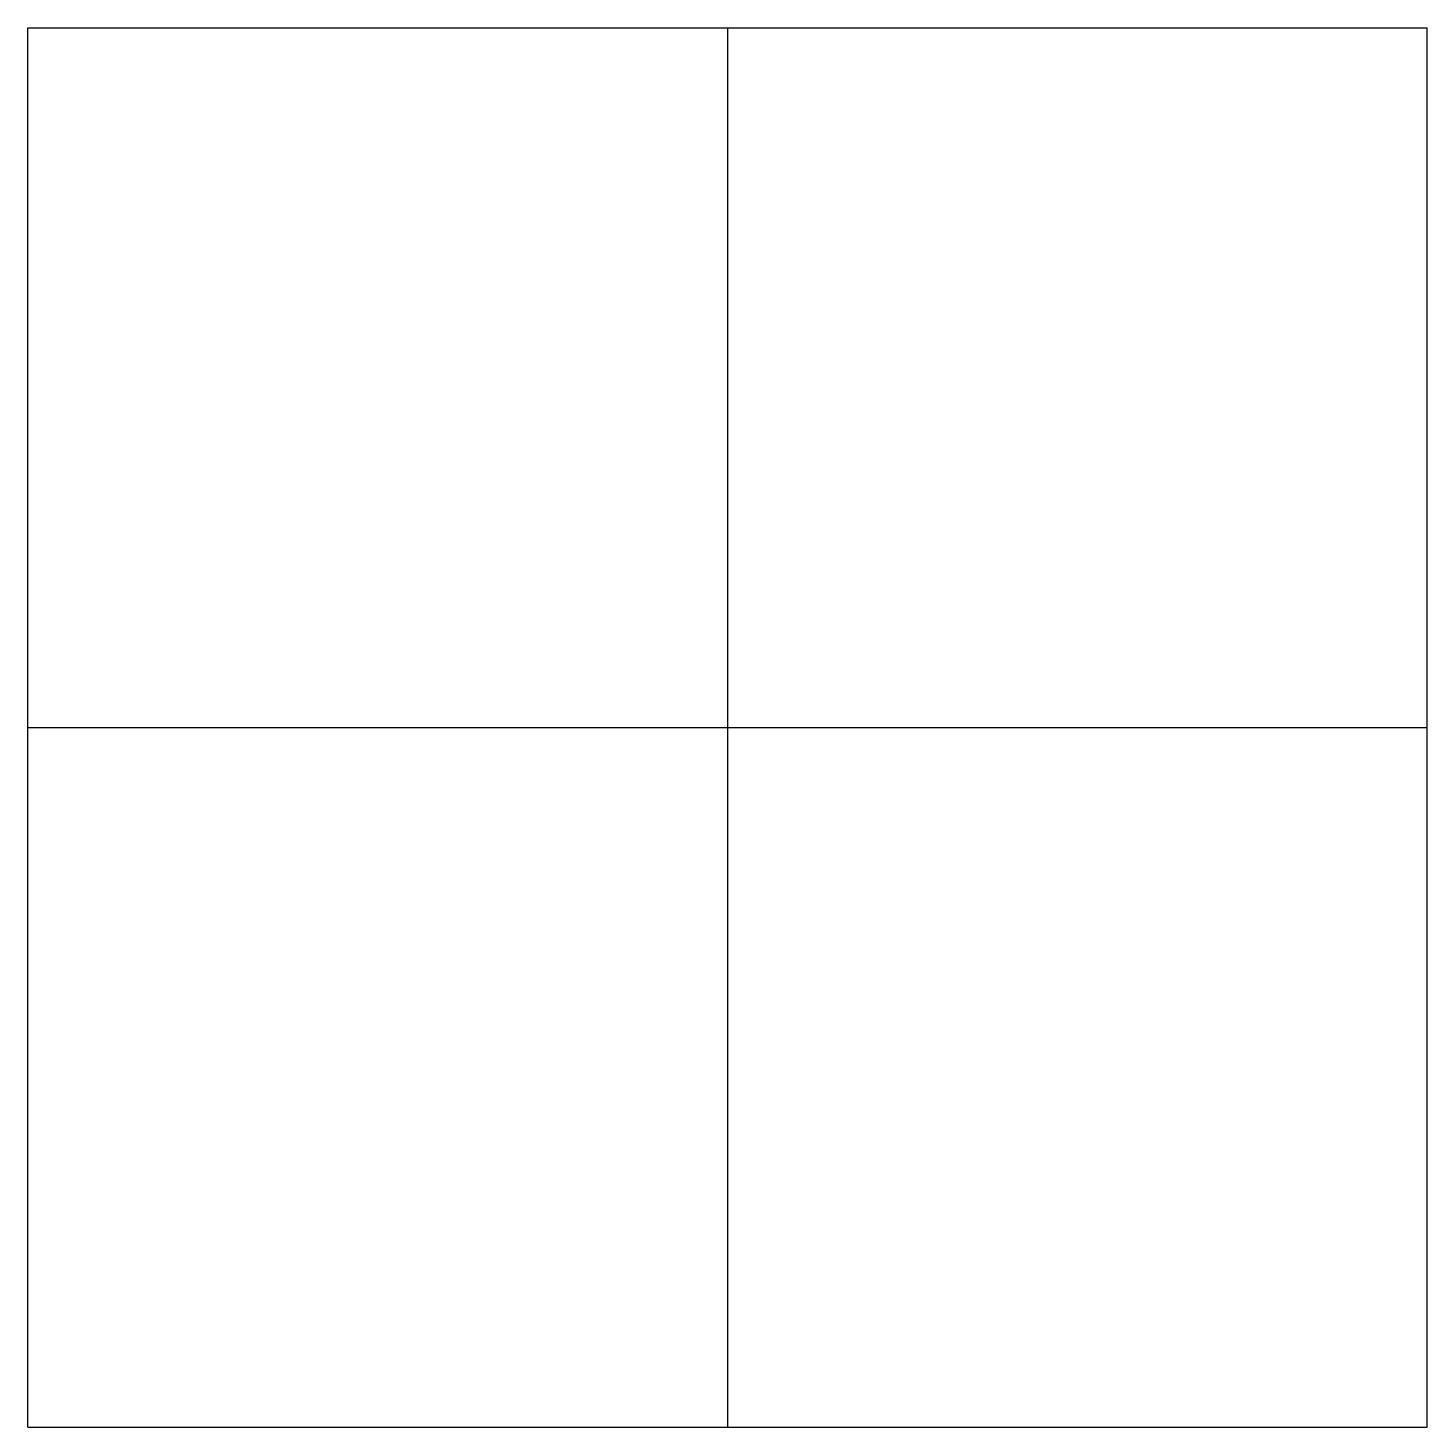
# Model space of a CAD drawing. Header units: millimetres. Extents: x 0 to 300, y -300 to 0.
import ezdxf

# ---------------------------------------------------------------- set-up
doc = ezdxf.new("R2010")
doc.units = ezdxf.units.MM
doc.layers.add('laser bed referance', color=3, linetype='Continuous', lineweight=25, true_color=0x00ff00)
doc.layers.add('Referance lines', color=2, linetype='Continuous', lineweight=25, true_color=0xffff00)

msp = doc.modelspace()

# ---------------------------------------------------------------- linework, layer by layer
at = {"layer": 'laser bed referance', "color": 3, "true_color": 0x00ff00}
for p, q in [((0, 0), (300, 0)), ((0, -300), (0, 0)), ((300, -300), (300, 0)), ((0, -300), (300, -300))]:
    msp.add_line(p, q, dxfattribs=at)
at = {"layer": 'Referance lines'}
for p, q in [((150, 0), (150, -300)), ((0, -150), (300, -150))]:
    msp.add_line(p, q, dxfattribs=at)

doc.saveas('drawing.dxf')
